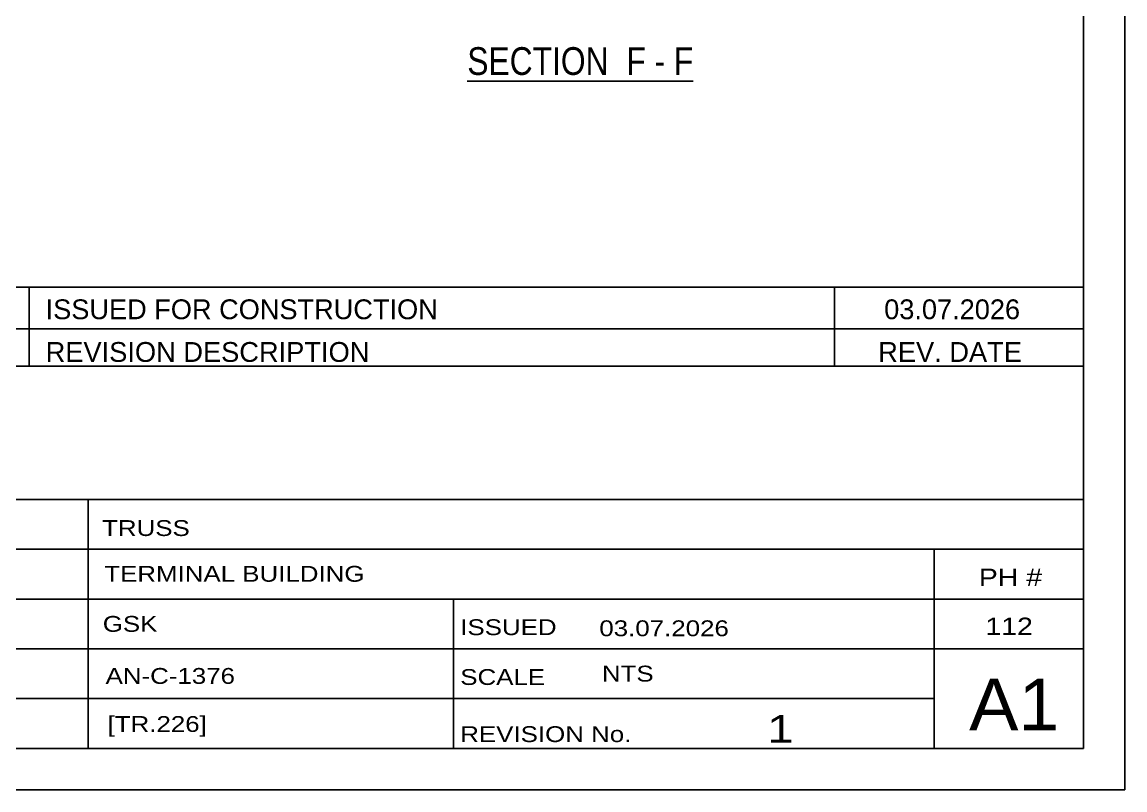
# Model space of a CAD drawing. Header units: millimetres. Extents: x -88 to 753, y -416 to 178.
# Drawn here: x 619.8 to 752.6, y -415.8 to -323.3 of the extents above; entities that cross this region are included whole.
import ezdxf

# ---------------------------------------------------------------- set-up
doc = ezdxf.new("R2010")
doc.units = ezdxf.units.MM
doc.styles.add('Arial Narrow', font='ARIALN.TTF', dxfattribs={"height": 0.2})

# ---------------------------------------------------------------- blocks, each defined once
blk = doc.blocks.new('Unknown-761550090-17668')
at = {"color": 7, "linetype": 'Continuous'}
for p, q in [((587.6, -355.24), (747.6, -355.24)), ((747.6, -355.24), (587.6, -355.24)), ((620.6, -355.24), (620.6, -360.24)), ((717.6, -355.24), (717.6, -360.24)), ((747.6, -355.24), (747.6, -360.24)), ((587.6, -360.24), (747.6, -360.24)), ((587.6, -360.24), (747.6, -360.24)), ((620.6, -360.24), (620.6, -364.74)), ((717.6, -360.24), (717.6, -364.74)), ((747.6, -360.24), (747.6, -364.74)), ((747.6, -364.74), (587.6, -364.74))]:
    blk.add_line(p, q, dxfattribs=at)
at = {"color": 7, "linetype": 'Continuous', "style": 'Arial Narrow'}
for s, height, width, p in [('ISSUED FOR CONSTRUCTION', 2.3861, 1.196471, (622.6, -359.1)), ('03.07.2026', 2.386, 1.196471, (723.6, -359.1)), ('REVISION DESCRIPTION', 2.3861, 1.2, (622.6, -364.24)), ('REV. DATE', 2.386, 1.2, (722.88, -364.24))]:
    blk.add_text(s, height=height, dxfattribs=dict(at, width=width)).set_placement(p)
blk = doc.blocks.new('Unknown-761550090-1163')
at = {"color": 5, "linetype": 'Continuous'}
for p, q in [((752.6, -415.8), (752.6, 178.2)), ((747.6, -410.8), (747.6, 173.2)), ((-83.4, -410.8), (747.6, -410.8)), ((-88.4, -415.8), (752.6, -415.8))]:
    blk.add_line(p, q, dxfattribs=at)
blk = doc.blocks.new('Unknown-761550090-17667')
at = {"color": 7, "linetype": 'Continuous'}
for p, q in [((587.6, -364.74), (747.6, -364.74)), ((747.6, -364.8), (747.6, -410.8)), ((587.6, -380.8), (747.6, -380.8)), ((627.74, -380.8), (627.74, -410.8)), ((587.6, -386.8), (747.6, -386.8)), ((729.6, -410.74), (729.6, -386.74)), ((587.6, -392.8), (747.6, -392.8)), ((671.74, -392.8), (671.74, -410.8)), ((587.6, -398.8), (747.6, -398.8)), ((587.6, -404.8), (729.6, -404.8)), ((587.6, -410.8), (747.6, -410.8))]:
    blk.add_line(p, q, dxfattribs=at)
at = {"color": 7, "style": 'Arial Narrow'}
for s, height, width, p in [('TRUSS', 1.909, 1.425378, (629.4, -385.21)), ('TERMINAL BUILDING', 1.9089, 1.425378, (629.66, -390.72)), ('GSK', 1.909, 1.425378, (629.48, -396.75)), ('ISSUED', 1.909, 1.425378, (672.54, -397.15)), ('03.07.2026', 1.909, 1.425378, (689.29, -397.28)), ('AN-C-1376', 1.909, 1.425378, (629.82, -403.02)), ('SCALE', 1.909, 1.425378, (672.54, -403.15)), ('A1', 6.204, 1.25, (733.84, -408.6)), ('[TR.226]', 1.909, 1.425378, (630.06, -408.81)), ('1', 3.34, 1.5, (709.51, -410.12)), ('REVISION No.', 1.9089, 1.425378, (672.54, -410.03))]:
    blk.add_text(s, height=height, dxfattribs=dict(at, width=width)).set_placement(p)
at = {"color": 7, "linetype": 'Continuous', "style": 'Arial Narrow'}
for s, height, width, p in [('PH #', 2.1, 1.42538, (735, -391.24)), ('112', 2.1, 1.42538, (735.79, -397.14)), ('NTS', 1.909, 1.425378, (689.6, -402.74))]:
    blk.add_text(s, height=height, dxfattribs=dict(at, width=width)).set_placement(p)
blk = doc.blocks.new('Unknown-761550090-16 - 4208')
at = {"color": 6, "linetype": 'Continuous'}
blk.add_line((673.39, -330.43), (700.6, -330.43), dxfattribs=at)
at = {"color": 0, "linetype": 'Continuous'}
for points in [[(691.5, -329.68), (691.5, -326.18), (673.39, -326.18), (673.39, -329.68)], [(694.89, -329.68), (694.89, -326.18), (692.55, -326.18), (692.55, -329.68)], [(697.21, -329.68), (697.21, -326.18), (695.94, -326.18), (695.94, -329.68)], [(700.6, -329.68), (700.6, -326.18), (698.26, -326.18), (698.26, -329.68)]]:
    blk.add_wipeout(points, dxfattribs=at)
at = {"color": 7, "linetype": 'Continuous', "style": 'Arial Narrow'}
for s, p in [('SECTION ', (673.39, -329.68)), ('F', (692.55, -329.68)), ('F', (698.26, -329.68)), ('-', (695.94, -329.68))]:
    blk.add_text(s, height=3.34, dxfattribs=at).set_placement(p)

msp = doc.modelspace()

# ---------------------------------------------------------------- block references
for name in ['Unknown-761550090-1163', 'Unknown-761550090-17668', 'Unknown-761550090-17667']:
    msp.add_blockref(name, (0, 0))

# ---------------------------------------------------------------- next in the draw order: block references
msp.add_blockref('Unknown-761550090-16 - 4208', (0, 0))

doc.saveas('drawing.dxf')
